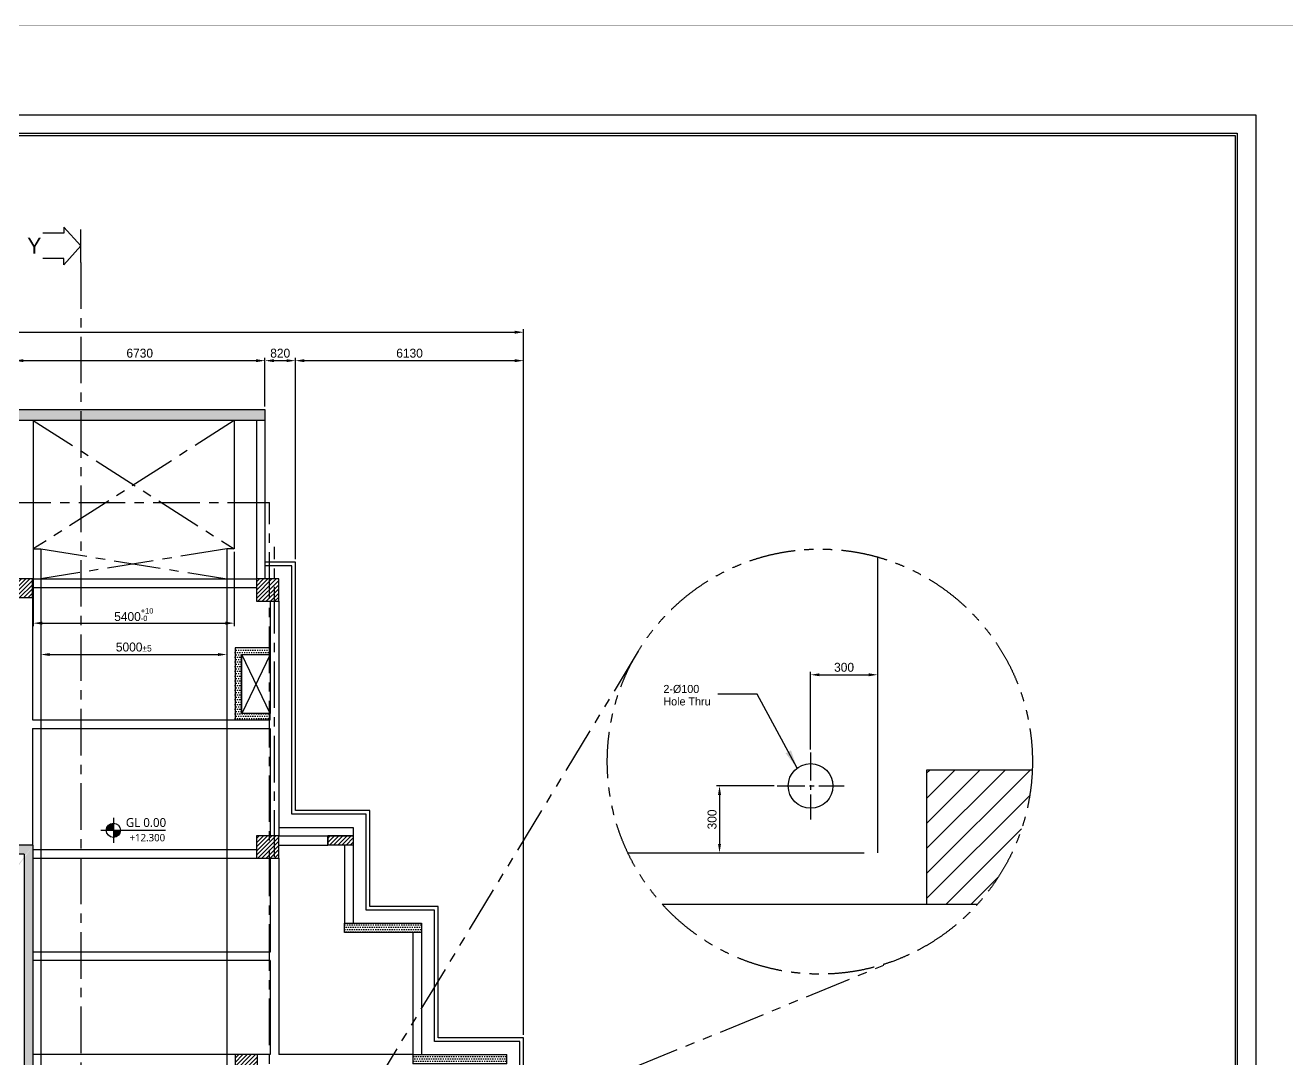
# Model space of a CAD drawing. Header units: millimetres. Extents: x -5 to 1510635, y -6 to 71285.
# Drawn here: x 728895 to 762793, y 19750 to 47525 of the extents above; entities that cross this region are included whole.
import ezdxf
from ezdxf.enums import TextEntityAlignment as Align

# ---------------------------------------------------------------- set-up
doc = ezdxf.new("R2010")
doc.units = ezdxf.units.MM
doc.header["$LTSCALE"] = 1000
for name, pattern in [('CENTER', [2, 1.25, -0.25, 0.25, -0.25]), ('CENTER2', [1.125, 0.75, -0.125, 0.125, -0.125]), ('HIDDEN', [0.375, 0.25, -0.125]), ('PHANTOM2', [1.25, 0.625, -0.125, 0.125, -0.125, 0.125, -0.125]), ('S-BM-1ST$0$HIDDEN', [9.524999999999999, 6.35, -3.175]), ('S-BM-2ND$0$HIDDEN', [9.524999999999999, 6.35, -3.175])]:
    doc.linetypes.add(name, pattern=pattern)
for name, color, linetype in [('1', 1, 'CENTER'), ('2', 42, 'Continuous'), ('3', 3, 'Continuous'), ('A-SYM', 6, 'Continuous'), ('MP-1', 1, 'CENTER'), ('MP-2', 42, 'Continuous'), ('MP-4', 4, 'HIDDEN'), ('MP-7', 7, 'Continuous'), ('MP-8', 8, 'Continuous'), ('S-BM-1ST$0$S-BEAM', 21, 'Continuous'), ('S-BM-2ND$0$S-BEAM', 21, 'Continuous'), ('S-BM-2ND$0$S-BEAMS-1', 21, 'Continuous'), ('S-BM-2ND$0$S-HATCH-DROP', 11, 'Continuous'), ('S-COL 1ST$0$S-COL-1', 31, 'Continuous'), ('S-COL 1ST$0$S-COL-HATCH', 11, 'Continuous'), ('S-COL 2ND$0$GRD RC WALL', 31, 'Continuous'), ('S-COL 2ND$0$S-COL-1', 31, 'Continuous'), ('S-COL 2ND$0$S-COL-HATCH', 11, 'Continuous'), ('S-COL 2ND$0$S-RCWALL', 31, 'Continuous'), ('S-COL 2ND$0$S-RCWALL-HACH', 21, 'Continuous'), ('S-GRID', 11, 'CENTER')]:
    doc.layers.add(name, color=color, linetype=linetype)
doc.layers.add('S-HATCH', color=11, linetype='Continuous', lineweight=13)
doc.styles.add('GHD', font='OUTLINE', dxfattribs={"bigfont": 'GHD'})
doc.styles.add('ROMANS', font='ROMANS.shx')
doc.styles.add('맑은고딕', font='malgun.ttf', dxfattribs={"height": 800})
doc.dimstyles.new('MPS2', dxfattribs={"dimscale": 100, "dimtxt": 3, "dimasz": 3, "dimexe": 1, "dimexo": 1, "dimgap": 1, "dimtad": 1, "dimzin": 12, "dimdsep": 46, "dimtxsty": 'Standard', "dimcen": 1, "dimclrd": 1, "dimclre": 1, "dimclrt": 7, "dimazin": 2, "dimtfac": 1, "dimtmove": 0, "dimatfit": 3, "dimfxl": 1, "dimarcsym": 0})
pattern_1 = [(45, (0, 0), (-56.1266007566822, 56.12660075668221), [])]
pattern_2 = [(0, (0, 0), (31.75, 63.5), [0, -63.5])]

# ---------------------------------------------------------------- blocks, each defined once
blk = doc.blocks.new('S-COL 2ND')
at = {"layer": 'S-COL 2ND$0$S-COL-HATCH'}
h = blk.add_hatch(dxfattribs=at)
h.set_pattern_fill('ANSI31', color=256, scale=25)
h.set_pattern_definition([(45, (-1360.123907805886, 18780), (-56.1266007566822, 56.12660075668221), [])])
h.paths.add_polyline_path([(3998376.503392166, -137938.8001942993), (3999176.503392166, -137938.8001942993), (3999176.503392166, -137438.8001942993), (3998376.503392166, -137438.8001942993)])
h = blk.add_hatch(dxfattribs=at)
h.set_pattern_fill('ANSI31', color=256, scale=25)
h.set_pattern_definition([(45, (2845.000000012573, 18780), (-56.1266007566822, 56.12660075668221), [])])
h.paths.add_polyline_path([(4002581.627299984, -137938.8001942993), (4003381.627299984, -137938.8001942993), (4003381.627299984, -137438.8001942993), (4002581.627299984, -137438.8001942993)])
h = blk.add_hatch(dxfattribs=at)
h.set_pattern_fill('ANSI31', color=256, scale=25)
h.set_pattern_definition([(45, (7474.717989202589, 18780), (-56.1266007566822, 56.12660075668221), [])])
h.paths.add_polyline_path([(4007211.345289174, -137938.8001942993), (4008011.345289174, -137938.8001942993), (4008011.345289174, -137438.8001942993), (4007211.345289174, -137438.8001942993)])
h = blk.add_hatch(dxfattribs=at)
h.set_pattern_fill('ANSI31', color=256, scale=25)
h.set_pattern_definition([(45, (10979.71798920305, 18780), (-56.1266007566822, 56.12660075668221), [])])
h.paths.add_polyline_path([(4010916.345289174, -137938.8001942993), (4011716.345289174, -137938.8001942993), (4011716.345289174, -137438.8001942993), (4010916.345289174, -137438.8001942993)])
h = blk.add_hatch(dxfattribs=at)
h.set_pattern_fill('ANSI31', color=256, scale=25)
h.set_pattern_definition([(45, (14584.71798920259, 18780), (-56.1266007566822, 56.12660075668221), [])])
h.paths.add_polyline_path([(4014321.345289174, -137938.8001942993), (4015121.345289174, -137938.8001942993), (4015121.345289174, -137438.8001942993), (4014321.345289174, -137438.8001942993)])
h = blk.add_hatch(dxfattribs=at)
h.set_pattern_fill('ANSI31', color=256, scale=25)
h.set_pattern_definition([(45, (21199.71798920259, 18780), (-56.1266007566822, 56.12660075668221), [])])
h.paths.add_polyline_path([(4021136.345289174, -138038.8001942993), (4021736.345289174, -138038.8001942993), (4021736.345289174, -137438.8001942993), (4021136.345289174, -137438.8001942993)])
h = blk.add_hatch(dxfattribs=at)
h.set_pattern_fill('ANSI31', color=256, scale=25)
h.set_pattern_definition([(45, (-4.656612873077393e-10, 109.0542274876498), (-56.1266007566822, 56.12660075668221), [])])
h.paths.add_polyline_path([(3998376.503392178, -143413.8001942993), (3999251.8111841, -143413.8001942993), (3999251.8111841, -142963.8001942993), (3998376.503392178, -142963.8001942993)])
h = blk.add_hatch(dxfattribs=at)
h.set_pattern_fill('ANSI31', color=256, scale=25)
h.set_pattern_definition([(45, (3414.816115882248, 109.0542274845648), (-56.1266007566822, 56.12660075668221), [])])
h.paths.add_polyline_path([(4001451.627299983, -143413.8001943024), (4002666.627299983, -143413.8001943024), (4002666.627299983, -142963.8001942993), (4001451.627299983, -142963.8001942993)])
h = blk.add_hatch(dxfattribs=at)
h.set_pattern_fill('ANSI31', color=256, scale=25)
h.set_pattern_definition([(45, (14235, 11880), (-56.1266007566822, 56.12660075668221), [])])
h.paths.add_polyline_path([(4021136.345289174, -144938.8001942993), (4021736.345289174, -144938.8001942993), (4021736.345289174, -144338.8001942993), (4021136.345289174, -144338.8001942993)])
h = blk.add_hatch(dxfattribs=at)
h.set_pattern_fill('ANSI31', color=256, scale=25)
h.set_pattern_definition(pattern_1)
h.paths.add_polyline_path([(4023051.498947617, -144338.8001942986), (4023051.498947617, -144588.8001942993), (4023736.498947617, -144588.8001942993), (4023736.498947617, -144338.8001942986)])
h = blk.add_hatch(dxfattribs=at)
h.set_pattern_fill('ANSI31', color=256, scale=25)
h.set_pattern_definition([(45, (-994.8161158706062, 8565.320772514096), (-56.1266007566822, 56.12660075668221), [])])
h.paths.add_polyline_path([(3998941.811184101, -148253.4794217852), (3999541.811184101, -148253.4794217852), (3999541.811184101, -147653.4794217852), (3998941.811184101, -147653.4794217852)])
h = blk.add_hatch(dxfattribs=at)
h.set_pattern_fill('ANSI31', color=256, scale=25)
h.set_pattern_definition([(45, (-748.1239077928476, 6384.943820322398), (-56.1266007566822, 56.12660075668221), [])])
h.paths.add_polyline_path([(3999188.503392179, -150433.8563739769), (4000163.503392179, -150433.8563739769), (4000163.503392179, -149983.8563739769), (3999188.503392179, -149983.8563739769)])
h = blk.add_hatch(dxfattribs=at)
h.set_pattern_fill('ANSI31', color=256, scale=25)
h.set_pattern_definition([(45, (1755.000000011176, 6384.943820322398), (-56.1266007566822, 56.12660075668221), [])])
h.paths.add_polyline_path([(4001691.627299983, -150433.8563739769), (4002666.627299983, -150433.8563739769), (4002666.627299983, -149983.8563739769), (4001691.627299983, -149983.8563739769)])
h = blk.add_hatch(dxfattribs=at)
h.set_pattern_fill('ANSI31', color=256, scale=25)
h.set_pattern_definition([(45, (13659.99999999907, 5415.353347488708), (-56.1266007566822, 56.12660075668221), [])])
h.paths.add_polyline_path([(4020561.345289173, -151488.8001942993), (4021161.345289173, -151488.8001942993), (4021161.345289173, -150218.4468471016), (4020561.345289173, -150218.4468471016)])
h = blk.add_hatch(dxfattribs=at)
h.set_pattern_fill('ANSI31', color=256, scale=25)
h.set_pattern_definition([(45, (20364.90680227848, 4960), (-56.1266007566822, 56.12660075668221), [])])
h.paths.add_polyline_path([(4027266.252091452, -151858.8001942993), (4027866.252091452, -151858.8001942993), (4027866.252091452, -151258.8001942993), (4027266.252091452, -151258.8001942993)])
h = blk.add_hatch(dxfattribs=at)
h.set_pattern_fill('ANSI31', color=256, scale=25)
h.set_pattern_definition(pattern_1)
h.paths.add_polyline_path([(3999936.627299971, -156818.8001942993), (4000536.627299971, -156818.8001942993), (4000536.627299971, -156218.8001942993), (3999936.627299971, -156218.8001942993)])
h = blk.add_hatch(dxfattribs=at)
h.set_pattern_fill('ANSI31', color=256, scale=25)
h.set_pattern_definition([(45, (-2669.717989190016, 0), (-56.1266007566822, 56.12660075668221), [])])
h.paths.add_polyline_path([(4004231.627299984, -156818.8001942993), (4004831.627299984, -156818.8001942993), (4004831.627299984, -156218.8001942993), (4004231.627299984, -156218.8001942993)])
h = blk.add_hatch(dxfattribs=at)
h.set_pattern_fill('ANSI31', color=256, scale=25)
h.set_pattern_definition([(45, (4910, 0), (-56.1266007566822, 56.12660075668221), [])])
h.paths.add_polyline_path([(4011811.345289174, -156818.8001942993), (4012661.345289174, -156818.8001942993), (4012661.345289174, -156218.8001942993), (4011811.345289174, -156218.8001942993)])
h = blk.add_hatch(dxfattribs=at)
h.set_pattern_fill('ANSI31', color=256, scale=25)
h.set_pattern_definition([(45, (13659.99999999953, 0), (-56.1266007566822, 56.12660075668221), [])])
h.paths.add_polyline_path([(4020561.345289174, -156818.8001942993), (4021161.345289174, -156818.8001942993), (4021161.345289174, -156218.8001942993), (4020561.345289174, -156218.8001942993)])
h = blk.add_hatch(dxfattribs=at)
h.set_pattern_fill('ANSI31', color=256, scale=25)
h.set_pattern_definition([(45, (20364.90680227848, 0), (-56.1266007566822, 56.12660075668221), [])])
h.paths.add_polyline_path([(4027266.252091452, -156818.8001942993), (4027866.252091452, -156818.8001942993), (4027866.252091452, -156218.8001942993), (4027266.252091452, -156218.8001942993)])
at = {"layer": 'S-COL 2ND$0$S-RCWALL-HACH'}
h = blk.add_hatch(dxfattribs=at)
h.set_pattern_fill('DOTS', color=256, scale=40)
h.set_pattern_definition([(0, (0, -2), (31.75, 63.5), [0, -63.5])])
h.paths.add_polyline_path([(4014636.328522374, -132883.4990666909), (4021366.345289174, -132883.4990666909), (4021366.345289174, -133183.4990666909), (4014636.328522374, -133183.4990666909)])
h = blk.add_hatch(dxfattribs=at)
h.set_pattern_fill('DOTS', color=256, scale=40)
h.set_pattern_definition(pattern_2)
h.paths.add_polyline_path([(4020736.345289174, -139468.8001943004), (4021506.345289174, -139468.8001942993), (4021506.345289174, -139293.8001942993), (4020561.345289174, -139293.8001942993), (4020561.345289174, -141228.8001942993), (4021506.345289174, -141228.8001942993), (4021506.345289174, -141053.8001942993), (4020736.345289174, -141053.8001942993)])
h = blk.add_hatch(dxfattribs=at)
h.set_pattern_fill('DOTS', color=256, scale=40)
h.set_pattern_definition(pattern_2)
h.paths.add_polyline_path([(4009961.720289057, -145611.3001942993), (4010161.720289057, -145611.3001942993), (4010161.720289057, -144588.8001942993), (4006771.720289052, -144588.8001942993), (4006771.720289052, -150468.8001942994), (4010161.591443183, -150469.2091906754), (4010161.720289058, -149401.3001942993), (4009961.720289056, -149401.3001942993), (4009961.720289056, -150218.8001942993), (4007021.720289056, -150218.8001942994), (4007021.720289057, -147633.8001942993), (4009961.720289057, -147633.8001942993), (4009961.720289056, -148401.3001942992), (4010161.720289057, -148401.3001942993), (4010161.720289057, -146611.3001942993), (4009961.720289056, -146611.3001942993), (4009961.720289057, -147383.8001942993), (4007021.720289056, -147383.8001942993), (4007021.720289057, -144838.8001942993), (4009961.720289057, -144838.8001942993)])
edge = h.paths.add_edge_path()
edge.add_line((4009961.720289056, -150468.8001942993), (4009961.720289056, -151643.8001942994))
edge.add_line((4010161.449725861, -151643.8001942994), (4009961.720289056, -151643.8001942994))
h = blk.add_hatch(dxfattribs=at)
h.set_pattern_fill('DOTS', color=256, scale=40)
h.set_pattern_definition(pattern_2)
edge = h.paths.add_edge_path()
edge.add_line((4011661.77428559, -144588.8001474747), (4011661.77428559, -144838.8023326244))
edge.add_line((4015141.77428559, -144588.7980091494), (4011661.77428559, -144588.8001474747))
edge.add_line((4014891.774285589, -144838.8001942992), (4011891.774285589, -144838.802379449))
edge.add_line((4014891.774285589, -144838.8001942992), (4014891.814697843, -151393.7980091496))
edge.add_line((4015141.755883216, -151643.8633635959), (4015141.77428559, -144588.8001942992))
edge.add_line((4011891.774285589, -149153.8002411238), (4011891.774285589, -144838.802379449))
edge.add_line((4011661.77428559, -149153.8001942992), (4011661.774285589, -144588.8001474747))
edge.add_line((4011891.77428559, -149153.8002411239), (4011661.774285591, -149153.8001942992))
edge.add_line((4009961.720289057, -151393.8001942994), (4014891.814697843, -151393.7980091496))
edge.add_line((4015141.543804433, -151643.8633597682), (4009961.720289057, -151643.8001942994))
edge.add_line((4009961.720289057, -151643.8001942994), (4009961.720289057, -151393.8001942994))
h = blk.add_hatch(dxfattribs=at)
h.set_pattern_fill('DOTS', color=256, scale=40)
h.set_pattern_definition([(0, (-1.507623314857483, -2305.376226098568), (31.75, 63.5), [0, -63.5])])
h.paths.add_polyline_path([(4023509.96978393, -146690.1518727595), (4025567.903293556, -146690.1518727654), (4025567.903293557, -146940.1518727597), (4023509.96978393, -146940.1518727595)])
h = blk.add_hatch(dxfattribs=at)
h.set_pattern_fill('DOTS', color=256, scale=40)
h.set_pattern_definition([(0, (4.999999942258, 0.3533471929840744), (31.75, 63.5), [0, -63.5])])
h.paths.add_polyline_path([(4027866.252091394, -150218.4468471063), (4025337.903293499, -150218.446847111), (4025337.9032935, -150468.4468471063), (4027866.252091395, -150478.4468471052)])
at = {"layer": 'S-COL 2ND$0$GRD RC WALL', "elevation": -3.577563258482517e-09}
blk.add_lwpolyline([(4014636.328522374, -132883.4990666909), (4021366.345289174, -132883.4990666909), (4021366.345289174, -133183.4990666909), (4014636.328522374, -133183.4990666909)], close=True, dxfattribs=at)
at = {"layer": 'S-COL 2ND$0$S-COL-1'}
for p, q in [((3999176.503392165, -137688.8001942993, 9.009900183442515e-09), (3999176.503392166, -137438.8153288094, 1.169739984468838e-08)), ((4003381.627299984, -137688.8001942993, 9.009900182666421e-09), (4003381.627299984, -137438.8153288094, 1.169739984391229e-08)), ((4008011.345289174, -137688.8001942993, -2.687499661245865e-09), (4008011.345289174, -137438.8153288094)), ((4015121.345289174, -137688.8001942993, -1.160317501004751e-08), (4015121.345289174, -137438.8153288094, -8.91567534880164e-09)), ((4023736.83817113, -144338.8001942993, 1.172055537962191e-08), (4023051.498947617, -144338.8001942993, 1.172055537962191e-08)), ((4023051.498947617, -144588.8001942993, 9.589615225965469e-09), (4023051.498947617, -144338.8001942993, 9.589615225965469e-09)), ((4023051.498947617, -144338.8001942968, 5.146230499670214e-09), (4023051.498947617, -144588.8001942993, 1.172435958103081e-08)), ((4015141.77428559, -144588.7980091494, 1.244480731055391e-08), (4011661.77428559, -144588.8001474747, 5.577955311440209e-08)), ((4011661.77428559, -144588.8001474747, 5.577955311440209e-08), (4011661.77428559, -144838.8023326244, 9.713417412034882e-08)), ((4011661.77428559, -149153.8001942992, 5.577955311428009e-08), (4011661.774285589, -144588.8001474747, 5.577955311441564e-08)), ((4015141.755883216, -151643.8633635959, -1.979854190820201e-07), (4015141.77428559, -144588.8001942992, 5.883627377251154e-08)), ((4014891.774285589, -144838.8001942992, 5.672848915374908e-08), (4011891.774285589, -144838.802379449, 5.672848915379989e-08)), ((4011891.774285589, -149153.8002411238, 5.672848915378631e-08), (4011891.774285589, -144838.802379449, 5.672848915380618e-08)), ((4014891.774285589, -144838.8001942992, 5.672848915378884e-08), (4014891.814697843, -151393.7980091496, -1.511965894915522e-07)), ((4011891.77428559, -149153.8002411239, 5.682730685099589e-09), (4011661.774285591, -149153.8001942992, 4.733794645593373e-09)), ((4000133.627299971, -150433.8563739769, 1.169739984388518e-08), (3999933.627299971, -150433.8563739769, 1.302634612791403e-08)), ((4002636.751207775, -150433.8563739769, 1.169739985510667e-08), (4002436.751207775, -150433.8563739769, 1.302634613913552e-08)), ((4025341.345289173, -150218.4468471063, 9.589615228500692e-09), (4027866.252091395, -150218.4468471063, -3.44353901019177e-08)), ((4025341.345289173, -150218.4468471016, 9.589615228461728e-09), (4025341.345289174, -150468.4468471016, 1.169739984711576e-08)), ((4027866.252091395, -150468.4468471063, -3.443539010191867e-08), (4025341.345289174, -150468.4468471012, 1.169739984711238e-08)), ((4027866.252091395, -150468.4468471063, -3.443539010191867e-08), (4027866.252091394, -150218.4468471063, -3.44353901019177e-08)), ((4009961.720289057, -151393.8001942994, 1.881628894015441e-08), (4014891.814697843, -151393.7980091496, -1.511965894915522e-07)), ((4009961.720289057, -151643.8001942994, 1.881628894009343e-08), (4009961.720289057, -151393.8001942994, 1.881628894017305e-08)), ((4015141.543804433, -151643.8633597682, -1.979826902597803e-07), (4009961.720289057, -151643.8001942994, 1.881628894009343e-08))]:
    blk.add_line(p, q, dxfattribs=at)
for points, elevation in [([(3998376.503392166, -137938.8001942993), (3999176.503392166, -137938.8001942993), (3999176.503392166, -137438.8001942993), (3998376.503392166, -137438.8001942993)], 1.169739984468838e-08), ([(4002581.627299984, -137938.8001942993), (4003381.627299984, -137938.8001942993), (4003381.627299984, -137438.8001942993), (4002581.627299984, -137438.8001942993)], 1.169739984391229e-08), ([(4014321.345289174, -137938.8001942993), (4015121.345289174, -137938.8001942993), (4015121.345289174, -137438.8001942993), (4014321.345289174, -137438.8001942993)], -8.91567534880164e-09), ([(4021136.345289174, -138038.8001942993), (4021736.345289174, -138038.8001942993), (4021736.345289174, -137438.8001942993), (4021136.345289174, -137438.8001942993)], 1.39519955775181e-08), ([(3998376.503392178, -143413.8001942993), (3999251.8111841, -143413.8001942993), (3999251.8111841, -142963.8001942993), (3998376.503392178, -142963.8001942993)], 1.169739984468817e-08), ([(4001451.627299983, -143413.8001943024), (4002666.627299983, -143413.8001943024), (4002666.627299983, -142963.8001942993), (4001451.627299983, -142963.8001942993)], 1.169739984469833e-08), ([(4021136.345289174, -144938.8001942993), (4021736.345289174, -144938.8001942993), (4021736.345289174, -144338.8001942993), (4021136.345289174, -144338.8001942993)], 1.395199557751789e-08), ([(4023051.498947617, -144338.8001942986), (4023736.498947617, -144338.8001942986), (4023736.498947617, -144588.8001942993), (4023051.498947617, -144588.8001942993)], 9.589615225965469e-09), ([(4023506.345289173, -146690.1518727595), (4025571.098752988, -146690.1518727595), (4025571.098752988, -146940.1518727595), (4023506.345289173, -146940.1518727595)], 5.567336442406677e-08), ([(3998941.811184101, -148253.4794217852), (3999541.811184101, -148253.4794217852), (3999541.811184101, -147653.4794217852), (3998941.811184101, -147653.4794217852)], 1.169739983347684e-08), ([(3999188.503392179, -150433.8563739769), (4000163.503392179, -150433.8563739769), (4000163.503392179, -149983.8563739769), (3999188.503392179, -149983.8563739769)], 1.169739983347684e-08), ([(4001691.627299983, -150433.8563739769), (4002666.627299983, -150433.8563739769), (4002666.627299983, -149983.8563739769), (4001691.627299983, -149983.8563739769)], 1.169739984469833e-08), ([(4020561.345289173, -151488.8001942993), (4021161.345289173, -151488.8001942993), (4021161.345289173, -150218.4468471016), (4020561.345289173, -150218.4468471016)], 1.169739984468827e-08), ([(4027266.252091452, -151858.8001942993), (4027866.252091452, -151858.8001942993), (4027866.252091452, -151258.8001942993), (4027266.252091452, -151258.8001942993)], 1.169739984469839e-08), ([(3999936.627299971, -156818.8001942993), (4000536.627299971, -156818.8001942993), (4000536.627299971, -156218.8001942993), (3999936.627299971, -156218.8001942993)], 1.169739984388518e-08), ([(4004231.627299984, -156818.8001942993), (4004831.627299984, -156818.8001942993), (4004831.627299984, -156218.8001942993), (4004231.627299984, -156218.8001942993)], 1.169739984389593e-08), ([(4011811.345289174, -156818.8001942993), (4012661.345289174, -156818.8001942993), (4012661.345289174, -156218.8001942993), (4011811.345289174, -156218.8001942993)], 9.589615225965462e-09), ([(4020561.345289174, -156818.8001942993), (4021161.345289174, -156818.8001942993), (4021161.345289174, -156218.8001942993), (4020561.345289174, -156218.8001942993)], 9.589615225965462e-09), ([(4027266.252091452, -156818.8001942993), (4027866.252091452, -156818.8001942993), (4027866.252091452, -156218.8001942993), (4027266.252091452, -156218.8001942993)], 1.169739984469839e-08)]:
    blk.add_lwpolyline(points, close=True, dxfattribs=dict(at, elevation=elevation))
for points in [[(4007211.345289174, -137938.8001942993), (4008011.345289174, -137938.8001942993), (4008011.345289174, -137438.8001942993), (4007211.345289174, -137438.8001942993)], [(4010916.345289174, -137938.8001942993), (4011716.345289174, -137938.8001942993), (4011716.345289174, -137438.8001942993), (4010916.345289174, -137438.8001942993)]]:
    blk.add_lwpolyline(points, close=True, dxfattribs=at)
at = {"layer": 'S-COL 2ND$0$S-COL-1', "elevation": 1.39519955775181e-08}
blk.add_lwpolyline([(4021506.345289174, -139293.8001942993), (4020561.345289174, -139293.8001942993), (4020561.345289174, -141228.8001942993), (4021506.345289174, -141228.8001942993), (4021506.345289174, -141053.8001942993), (4020736.345289174, -141053.8001942993), (4020736.345289174, -139468.8001943004), (4021506.345289174, -139468.8001942993), (4021506.345289174, -139293.8001942993)], dxfattribs=at)
at = {"layer": 'S-COL 2ND$0$S-RCWALL'}
for p, q in [((4006771.720289052, -144588.8001942993, 2.528651796695846e-08), (4010161.720289057, -144588.8001942993, 9.048614370923496e-09)), ((4006771.720289052, -144588.8001942993, -1.327836072010957e-08), (4006771.720289053, -150468.8001942994, -1.327836072010957e-08)), ((4010161.720289057, -145611.3001942993), (4010161.720289057, -144588.8001942993, 2.307891094867074e-08)), ((4007021.720289056, -147383.8001942993, -2.251210721471711e-08), (4007021.720289056, -144838.8001942993, 2.277218896879428e-08)), ((4007021.720289057, -144838.8001942993, -1.581623502414743e-09), (4009961.720289057, -144838.8001942993, -1.581623502414743e-09)), ((4009961.720289057, -145611.3001942993), (4009961.720289057, -144838.8001942993, 2.277218896879408e-08)), ((4009961.720289057, -145611.3001942993), (4010161.720289057, -145611.3001942993)), ((4009961.720289057, -147383.8001942993), (4009961.720289056, -146611.3001942993, 1.317501760894576e-08)), ((4009961.720289057, -146611.3001942993), (4010161.720289057, -146611.3001942993)), ((4010161.720289057, -148401.3001942993), (4010161.720289057, -146611.3001942993, 1.317501760894574e-08)), ((4007021.720289056, -147383.8001942993, -2.286797594700846e-08), (4009961.720289057, -147383.8001942993, -2.286797594700846e-08)), ((4007021.720289056, -150218.8001942994, 1.881628894017432e-08), (4007021.720289057, -147633.8001942993, -2.319946115485848e-08)), ((4007021.720289057, -147633.8001942993, -2.286797594700846e-08), (4009961.720289057, -147633.8001942993, -2.286797594700846e-08)), ((4009961.720289056, -148401.3001942993), (4009961.720289057, -147633.8001942993, -1.172420634730969e-09)), ((4009961.720289056, -148401.3001942992), (4010161.720289057, -148401.3001942992)), ((4009961.720289057, -150218.8001942993, 1.881628894017423e-08), (4009961.720289056, -149401.3001942993, -3.169458462619869e-09)), ((4009961.720289057, -149401.3001942993), (4010161.720289058, -149401.3001942993)), ((4010161.591443183, -150469.2091906754, -7.983455186807421e-09), (4010161.720289057, -149401.3001942993, -3.169458462619902e-09)), ((4006771.720289052, -150468.8001942994, -1.327836071049405e-08), (4010161.591443183, -150469.2091906754, -7.983455186804205e-09)), ((4007021.720289056, -150218.8001942987, -1.101807628740856e-08), (4009961.720289056, -150218.8001942993)), ((4010111.449725861, -151643.8001942994, -1.327836071049357e-08), (4009961.720289057, -151643.8001942994, 2.567910019063791e-08))]:
    blk.add_line(p, q, dxfattribs=at)
blk = doc.blocks.new('*D344')
at = {"layer": 'DEFPOINTS', "color": 0, "linetype": 'ByBlock', "transparency": 16777216}
for p in [(751797.2795005244, 30068.94926526851), (751797.2795005244, 30068.94926526851), (749997.2795005249, 27981.10133707547)]:
    blk.add_point(p, dxfattribs=at)
at = {"layer": 'MP-7', "color": 1, "linetype": 'ByBlock', "lineweight": -2, "transparency": 16777216}
for p, q in [((749997.2795005249, 28061.10133707547), (749997.2795005249, 30148.94926526851)), ((750237.2795005249, 30068.94926526851), (751557.2795005244, 30068.94926526851))]:
    blk.add_line(p, q, dxfattribs=at)
at = {"layer": 'MP-7', "color": 1, "linetype": 'ByBlock', "transparency": 16777216}
for points in [[(750237.2795005249, 30108.94926526851), (750237.2795005249, 30028.94926526851), (749997.2795005249, 30068.94926526851)], [(751557.2795005244, 30108.94926526851), (751557.2795005244, 30028.94926526851), (751797.2795005244, 30068.94926526851)]]:
    blk.add_solid(points, dxfattribs=at)
at = {"layer": 'MP-7', "color": 7, "linetype": 'ByBlock', "transparency": 16777216, "insert": (750897.2795005246, 30268.94926526851), "char_height": 240, "attachment_point": 5}
blk.add_mtext('300', dxfattribs=at)
blk = doc.blocks.new('*D345')
at = {"layer": 'DEFPOINTS', "color": 0, "linetype": 'ByBlock', "transparency": 16777216}
for p in [(749097.2795005249, 27081.10133707547), (747551.0763550772, 25281.10133707547), (747551.0763550772, 25281.10133707547)]:
    blk.add_point(p, dxfattribs=at)
at = {"layer": 'MP-7', "color": 1, "linetype": 'ByBlock', "lineweight": -2, "transparency": 16777216}
for p, q in [((749017.2795005249, 27081.10133707547), (747471.0763550772, 27081.10133707547)), ((747551.0763550772, 26841.10133707547), (747551.0763550772, 25521.10133707547))]:
    blk.add_line(p, q, dxfattribs=at)
at = {"layer": 'MP-7', "color": 1, "linetype": 'ByBlock', "transparency": 16777216}
for points in [[(747511.0763550772, 26841.10133707547), (747591.0763550772, 26841.10133707547), (747551.0763550772, 27081.10133707547)], [(747511.0763550772, 25521.10133707547), (747591.0763550772, 25521.10133707547), (747551.0763550772, 25281.10133707547)]]:
    blk.add_solid(points, dxfattribs=at)
at = {"layer": 'MP-7', "color": 7, "linetype": 'ByBlock', "transparency": 16777216, "insert": (747351.0763550772, 26181.10133707559), "char_height": 240, "attachment_point": 5, "rotation": 90}
blk.add_mtext('300', dxfattribs=at)
blk = doc.blocks.new('1223333333')
at = {"layer": 'A-SYM'}
h = blk.add_hatch(color=256, dxfattribs=at)
h.paths.add_polyline_path([(-984, 3.7252903e-09), (-984, 96, 0.4142135623731004), (-1080, 0)])
h.paths.add_polyline_path([(-888, 3.7252903e-09), (-984, 3.7252903e-09), (-984, -95.9999999962747, 0.4142135623730898)])
blk.add_line((-984, 168), (-984, -168), dxfattribs=at)
blk.add_lwpolyline([(-1152, 0), (-297.6054488271475, 0), (-276.9027150697074, 0)], dxfattribs=at)
blk.add_circle((-984, 0), 96, dxfattribs=at)
blk = doc.blocks.new('*D340')
at = {"layer": 'DEFPOINTS', "color": 0, "linetype": 'ByBlock', "transparency": 16777216}
for p in [(735336.9597115107, 38510.49782430578), (728606.9429447101, 37199.6542346559), (735336.9597115107, 37199.6542346559, -5.609695977175281e-08)]:
    blk.add_point(p, dxfattribs=at)
at = {"layer": 'MP-8', "color": 1, "linetype": 'ByBlock', "lineweight": -2, "transparency": 16777216}
for p, q in [((728606.9429447101, 37279.6542346559), (728606.9429447101, 38590.49782430578)), ((728846.9429447101, 38510.49782430578), (735096.9597115107, 38510.49782430578)), ((735336.9597115107, 37279.6542346559), (735336.9597115107, 38590.49782430578))]:
    blk.add_line(p, q, dxfattribs=at)
at = {"layer": 'MP-8', "color": 1, "linetype": 'ByBlock', "transparency": 16777216}
for points in [[(728846.9429447101, 38550.49782430578), (728846.9429447101, 38470.49782430578), (728606.9429447101, 38510.49782430578)], [(735096.9597115107, 38550.49782430578), (735096.9597115107, 38470.49782430578), (735336.9597115107, 38510.49782430578)]]:
    blk.add_solid(points, dxfattribs=at)
at = {"layer": 'MP-8', "color": 7, "linetype": 'ByBlock', "transparency": 16777216, "insert": (731971.9513281104, 38710.49782430578), "char_height": 240, "attachment_point": 5}
blk.add_mtext('6730', dxfattribs=at)
blk = doc.blocks.new('*D341')
at = {"layer": 'DEFPOINTS', "color": 0, "linetype": 'ByBlock', "transparency": 16777216}
for p in [(736156.9597129882, 38510.49782430578), (735336.9597115107, 37199.6542346559, -5.609695977175281e-08), (736156.9597129882, 33094.3531070475, -4.082199666857196e-08)]:
    blk.add_point(p, dxfattribs=at)
at = {"layer": 'MP-8', "color": 1, "linetype": 'ByBlock', "lineweight": -2, "transparency": 16777216}
for p, q in [((735336.9597115107, 37279.6542346559), (735336.9597115107, 38590.49782430578)), ((735576.9597115107, 38510.49782430578), (735916.9597129882, 38510.49782430578)), ((736156.9597129882, 33174.3531070475), (736156.9597129882, 38590.49782430578))]:
    blk.add_line(p, q, dxfattribs=at)
at = {"layer": 'MP-8', "color": 1, "linetype": 'ByBlock', "transparency": 16777216}
for points in [[(735576.9597115107, 38550.49782430578), (735576.9597115107, 38470.49782430578), (735336.9597115107, 38510.49782430578)], [(735916.9597129882, 38550.49782430578), (735916.9597129882, 38470.49782430578), (736156.9597129882, 38510.49782430578)]]:
    blk.add_solid(points, dxfattribs=at)
at = {"layer": 'MP-8', "color": 7, "linetype": 'ByBlock', "transparency": 16777216, "insert": (735746.9597122495, 38710.49782430578), "char_height": 240, "attachment_point": 5}
blk.add_mtext('820', dxfattribs=at)
blk = doc.blocks.new('*D342')
at = {"layer": 'DEFPOINTS', "color": 0, "linetype": 'ByBlock', "transparency": 16777216}
for p in [(742286.8665123605, 38510.49782430578), (736156.9597129882, 33094.3531070475, -4.082199666857196e-08), (742286.8665123605, 20314.70645424048)]:
    blk.add_point(p, dxfattribs=at)
at = {"layer": 'MP-8', "color": 1, "linetype": 'ByBlock', "lineweight": -2, "transparency": 16777216}
for p, q in [((736156.9597129882, 33174.3531070475), (736156.9597129882, 38590.49782430578)), ((736396.9597129882, 38510.49782430578), (742046.8665123605, 38510.49782430578)), ((742286.8665123605, 20394.70645424048), (742286.8665123605, 38590.49782430578))]:
    blk.add_line(p, q, dxfattribs=at)
at = {"layer": 'MP-8', "color": 1, "linetype": 'ByBlock', "transparency": 16777216}
for points in [[(736396.9597129882, 38550.49782430578), (736396.9597129882, 38470.49782430578), (736156.9597129882, 38510.49782430578)], [(742046.8665123605, 38550.49782430578), (742046.8665123605, 38470.49782430578), (742286.8665123605, 38510.49782430578)]]:
    blk.add_solid(points, dxfattribs=at)
at = {"layer": 'MP-8', "color": 7, "linetype": 'ByBlock', "transparency": 16777216, "insert": (739221.9131126744, 38710.49782430578), "char_height": 240, "attachment_point": 5}
blk.add_mtext('6130', dxfattribs=at)
blk = doc.blocks.new('*D343')
at = {"layer": 'DEFPOINTS', "color": 0, "linetype": 'ByBlock', "transparency": 16777216}
for p in [(742286.8665123605, 39274.60185658524), (711897.1178145017, 32644.3531070475, -4.082199666857196e-08), (742286.8665123605, 20314.70645424048, -4.082199666857196e-08)]:
    blk.add_point(p, dxfattribs=at)
at = {"layer": 'MP-8', "color": 1, "linetype": 'ByBlock', "lineweight": -2, "transparency": 16777216}
for p, q in [((711897.1178145017, 32724.3531070475), (711897.1178145017, 39354.60185658524)), ((742286.8665123605, 20394.70645424048), (742286.8665123605, 39354.60185658524)), ((712137.1178145017, 39274.60185658524), (742046.8665123605, 39274.60185658524))]:
    blk.add_line(p, q, dxfattribs=at)
at = {"layer": 'MP-8', "color": 1, "linetype": 'ByBlock', "transparency": 16777216}
for points in [[(712137.1178145017, 39314.60185658524), (712137.1178145017, 39234.60185658524), (711897.1178145017, 39274.60185658524)], [(742046.8665123605, 39314.60185658524), (742046.8665123605, 39234.60185658524), (742286.8665123605, 39274.60185658524)]]:
    blk.add_solid(points, dxfattribs=at)
at = {"layer": 'MP-8', "color": 7, "linetype": 'ByBlock', "transparency": 16777216, "insert": (727091.9921634311, 39474.60185658524), "char_height": 240, "attachment_point": 5}
blk.add_mtext('30390', dxfattribs=at)
blk = doc.blocks.new('*D301')
at = {"layer": 'DEFPOINTS', "color": 0, "linetype": 'ByBlock', "transparency": 16777216}
for p in [(729111.9597115107, 33449.65423465593, -7.335936848233858e-08), (734511.9597115112, 33449.65423465589, -7.754331672971428e-08), (734511.9597115112, 31456.25194959146)]:
    blk.add_point(p, dxfattribs=at)
at = {"layer": 'MP-8', "color": 1, "linetype": 'ByBlock', "lineweight": -2, "transparency": 16777216}
for p, q in [((729111.9597115107, 33369.65423465593), (729111.9597115107, 31376.25194959146)), ((734511.9597115112, 33369.65423465589), (734511.9597115112, 31376.25194959146)), ((729351.9597115107, 31456.25194959146), (734271.9597115112, 31456.25194959146))]:
    blk.add_line(p, q, dxfattribs=at)
at = {"layer": 'MP-8', "color": 1, "linetype": 'ByBlock', "transparency": 16777216}
for points in [[(729351.9597115107, 31496.25194959146), (729351.9597115107, 31416.25194959146), (729111.9597115107, 31456.25194959146)], [(734271.9597115112, 31496.25194959146), (734271.9597115112, 31416.25194959146), (734511.9597115112, 31456.25194959146)]]:
    blk.add_solid(points, dxfattribs=at)
at = {"layer": 'MP-8', "color": 7, "linetype": 'ByBlock', "transparency": 16777216, "insert": (731811.9597115109, 31685.05194959146), "char_height": 240, "attachment_point": 5}
blk.add_mtext('5400{\\H144.000000;\\S+10^ -0;}', dxfattribs=at)
blk = doc.blocks.new('*D302')
at = {"layer": 'DEFPOINTS', "color": 0, "linetype": 'ByBlock', "transparency": 16777216}
for p in [(729311.9597115107, 30613.39711590055, -7.754331672974139e-08), (734311.9597115112, 30613.39711590055, -7.754331672974139e-08), (734311.9597115112, 30613.39711590055)]:
    blk.add_point(p, dxfattribs=at)
at = {"layer": 'MP-8', "color": 1, "linetype": 'ByBlock', "lineweight": -2, "transparency": 16777216}
blk.add_line((729551.9597115107, 30613.39711590055), (734071.9597115112, 30613.39711590055), dxfattribs=at)
at = {"layer": 'MP-8', "color": 1, "linetype": 'ByBlock', "transparency": 16777216}
for points in [[(729551.9597115107, 30653.39711590055), (729551.9597115107, 30573.39711590055), (729311.9597115107, 30613.39711590055)], [(734071.9597115112, 30653.39711590055), (734071.9597115112, 30573.39711590055), (734311.9597115112, 30613.39711590055)]]:
    blk.add_solid(points, dxfattribs=at)
at = {"layer": 'MP-8', "color": 7, "linetype": 'ByBlock', "transparency": 16777216, "insert": (731811.9597115109, 30813.39711590055), "char_height": 240, "attachment_point": 5}
blk.add_mtext('5000{\\H168.000000;±5}', dxfattribs=at)

msp = doc.modelspace()

# ---------------------------------------------------------------- hatches: boundary and pattern name
at = {"layer": 'S-COL 1ST$0$S-COL-HATCH'}
h = msp.add_hatch(dxfattribs=at)
h.set_pattern_fill('ANSI31', color=256, scale=150)
h.set_pattern_definition([(44.99999999999999, (-23288292.56027802, 964820.291637497), (-336.7596045400932, 336.7596045400933), [])])
h.paths.add_polyline_path([(753115.5114570226, 23907.49047170125), (754486.1227027704, 23907.49047170125, 0.1754066875791326), (755954.2670528892, 27507.49047170125), (753115.5114570227, 27507.49047170125)])

# ---------------------------------------------------------------- linework, layer by layer
at = {"layer": '1'}
for p, q in [((730391.9597170339, 41152.20397292502, -4.172356905677645e-08), (730391.9597170339, 10119.38319333462, -4.172356905677645e-08)), ((722334.0391553725, 34699.6542346559, -6.421029768498301e-08), (735458.7078378593, 34699.6542346559, -6.421029768498301e-08)), ((735458.7078378593, 16115.54511186841, -3.268050068864804e-08), (735458.7078378593, 34699.6542346559, -3.268050068864804e-08))]:
    msp.add_line(p, q, dxfattribs=at)
at = {"layer": '3'}
msp.add_line((730391.9597170339, 41152.20397292502, -4.172356905677645e-08), (730391.9597170339, 42035.2037594454, -4.172356905677645e-08), dxfattribs=at)
at = {"layer": 'MP-1'}
for p, q in [((734511.9597115112, 36899.6542346559, -7.754331672963041e-08), (729111.9597115107, 33449.65423465591, -7.335936848231148e-08)), ((729111.9597115107, 36899.6542346559, -5.258610638979086e-08), (734511.9597115112, 33449.65423465589, -7.754331672971428e-08)), ((729311.9597115107, 33449.65423465591, -7.754331672971428e-08), (734311.9597115112, 32649.65423465591, -7.754331672971428e-08)), ((734311.9597115112, 33449.65423465589, -7.754331672971428e-08), (729311.9597115107, 32649.65423465591, -7.754331672971428e-08))]:
    msp.add_line(p, q, dxfattribs=at)
at = {"layer": 'MP-1', "color": 6, "linetype": 'PHANTOM2', "ltscale": 2}
for p, q in [((745364.7294385008, 30699.65748380829, -7.754331672971416e-08), (734867.3341144796, 13408.36050424981, -7.286262871313822e-08)), ((733692.8023090676, 14783.29739892349, -7.286262871313822e-08), (752411.920270973, 22450.03611576627, -7.754331672971416e-08))]:
    msp.add_line(p, q, dxfattribs=at)
at = {"layer": 'MP-1', "linetype": 'CENTER2'}
for p, q in [((749997.2795005249, 27981.10133707547, -7.754331672971418e-08), (749997.2795005249, 26181.10133707547, -7.754331672971418e-08)), ((749097.2795005249, 27081.10133707547, -7.754331672971418e-08), (750897.2795005249, 27081.10133707547, -7.754331672971418e-08))]:
    msp.add_line(p, q, dxfattribs=at)
at = {"layer": 'MP-1', "color": 6, "linetype": 'PHANTOM2', "ltscale": 2}
msp.add_circle((750247.127678418, 27735.59616936173, -7.754331672971418e-08), 5711.696074630134, dxfattribs=at)
at = {"layer": 'MP-2'}
for p, q in [((730391.9522361015, 41593.70685856655, -4.172356905677645e-08), (729929.6433195542, 42102.11368628644, -4.172356905677645e-08)), ((729929.6433195542, 42102.11368628644, -4.172356905677645e-08), (729929.6433195542, 41933.9972515484, -4.172356905677645e-08)), ((729929.6433195542, 41933.9972515484, -4.172356905677645e-08), (729366.4843015955, 41933.9972515484, -4.172356905677645e-08)), ((730391.9522361015, 41593.70685856655, -4.172356905677645e-08), (729929.6433195542, 41085.30003084667, -4.172356905677645e-08)), ((729929.6433195542, 41253.41646558471, -4.172356905677645e-08), (729366.4843015955, 41253.41646558471, -4.172356905677645e-08)), ((729929.6433195542, 41085.30003084667, -4.172356905677645e-08), (729929.6433195542, 41253.41646558471, -4.172356905677645e-08))]:
    msp.add_line(p, q, dxfattribs=at)
at = {"layer": 'MP-2', "const_width": 10}
msp.add_lwpolyline([(764400.0000000251, 3.14321368932724e-08), (697200.0000000251, 3.14321368932724e-08), (697200.0000000251, 47520.00000003143), (764400.0000000251, 47520.00000003143)], close=True, dxfattribs=at)
at = {"layer": 'MP-7'}
for points in [[(699640.0000000215, 45120.00000002678), (761960.0000000237, 45120.00000003597), (761960.0000000268, 2400.000000035972), (699640.0000000283, 2400.000000026776)], [(761461.0909091189, 2898.909090940957), (700138.9090909339, 2898.909090931644), (700138.9090909272, 44621.09090912133), (761461.0909091114, 44621.09090912633)], [(700194.3434343621, 44565.65656568296), (761405.6565656811, 44565.65656569297), (761405.6565656855, 2954.34343437443), (700194.3434343695, 2954.343434364651)]]:
    msp.add_lwpolyline(points, close=True, dxfattribs=at)
at = {"layer": 'MP-8'}
for p, q in [((729111.9597115107, 36899.6542346559, -5.258610638979086e-08), (729111.9597115107, 33449.65423465591, -7.335936848231148e-08)), ((734511.9597115112, 36899.6542346559, -7.754331672963041e-08), (734511.9597115112, 33449.65423465587, -7.754331672968718e-08)), ((729111.9597115107, 33449.65423465591, -7.754331672971428e-08), (729311.9597115107, 33449.65423465593, -7.754331672971428e-08)), ((729311.9597115107, 33449.65423465591, -7.754331672971428e-08), (729311.9597115107, 13494.28825127656, -7.754331672971428e-08)), ((734311.9597115112, 33449.65423465589, -7.754331672971428e-08), (734311.9597115112, 13494.28825127657, -7.754331672971428e-08)), ((734511.9597115112, 33449.65423465587, -7.754331672968718e-08), (734311.9597115112, 33449.65423465587, -7.754331672971428e-08)), ((751797.2795005244, 33232.91382230533, -1.056274448291706e-07), (751797.2795005249, 25281.10133707547, -1.056274448291706e-07)), ((729311.9597115107, 32649.65423465591, -7.754331672971428e-08), (734311.9597115112, 32649.65423465591, -7.754331672971428e-08))]:
    msp.add_line(p, q, dxfattribs=at)
msp.add_circle((749997.2795005249, 27081.10133707547, -7.754331672971418e-08), 600, dxfattribs=at)
at = {"layer": 'S-BM-1ST$0$S-BEAM', "linetype": 'S-BM-1ST$0$HIDDEN'}
msp.add_line((745089.7129028522, 25281.10133707547, -7.754331672971428e-08), (753115.5114570217, 25281.10133707547, -7.754331672971428e-08), dxfattribs=at)
at = {"layer": 'S-BM-1ST$0$S-BEAM'}
msp.add_line((746008.1326540656, 23907.49047170125, -7.640061469155191e-08), (753115.5114570217, 23907.49047170125, -7.754331672971428e-08), dxfattribs=at)
at = {"layer": 'S-BM-2ND$0$S-BEAM', "linetype": 'S-BM-2ND$0$HIDDEN'}
for p, q in [((735106.9597115107, 36901.65423465587, -5.692537848502286e-08), (735106.9597115112, 32644.3531070475, -2.081206921593015e-08)), ((729111.9429447097, 33444.3531070475, -4.350654512147228e-08), (729111.9429447097, 32644.3531070475, -6.143507186207194e-08)), ((729111.9429447097, 32644.3531070475, -6.135893795933817e-08), (735106.9597115102, 32644.3531070475, -3.856740093575241e-08)), ((729091.9597115102, 32414.3531070475, -6.143507186207194e-08), (735106.9597115102, 32414.3531070475, -3.85674009357522e-08)), ((729091.9597115102, 32144.3531070475, -6.143507186207194e-08), (729091.9515366443, 28854.35311470597, -3.846685001149812e-08)), ((735476.9597115102, 32044.3531074698, -3.856740093575198e-08), (735476.9597072662, 29029.35310704747, -5.251939651179646e-08)), ((729091.9515366443, 28854.35311470597, -3.667704263103659e-08), (734531.9597115107, 28854.3531070475, -3.85674009357522e-08)), ((729091.9597445102, 28629.35311470932, -4.659775442419148e-08), (729091.9597739438, 25494.3534036036, -3.336447264399021e-08)), ((729091.9597445102, 28629.35311470932, -3.353563050017185e-08), (735476.9597067041, 28629.35310561999, -5.40164610412245e-08)), ((735476.9597067493, 28629.35310561999, -5.401646104137019e-08), (735476.9597026422, 25744.3531074698, -4.292978128729885e-08)), ((735706.959694393, 25744.3531070475, -3.698869060289514e-08), (737022.113361395, 25744.35310519626, -4.737316601360008e-08)), ((735706.959703275, 25494.35310519376, 3.582618758991084e-08), (737022.113361395, 25494.35310519376, -4.292978128730483e-08)), ((737476.9597115093, 25494.3531070475, -4.292978128730483e-08), (737476.9597115093, 23393.0014285873, 3.153967910796472e-09)), ((729107.3879154455, 25374.35330708721, -1.847236649015781e-09), (735106.9597191787, 25374.3531070475, -3.856740093575241e-08)), ((729107.387907777, 25144.35330708721, -1.847236649015781e-09), (735106.9597115102, 25144.3531070475, -3.856740093575241e-08)), ((735476.9597115102, 25144.3531070475, -3.856740093575241e-08), (735476.9597115098, 22617.02978079187, -2.164076275484214e-08)), ((735706.9597115102, 25144.3531070475, -3.856740093575241e-08), (735706.9597115102, 19864.70645424048, -3.2071968468197e-09)), ((739311.9597115093, 23143.0014285873, 3.153967910796472e-09), (739311.9597115093, 19864.70645424048, -4.292978128476961e-08)), ((735476.9597115093, 22392.02978079184, -5.25193965132703e-08), (729112.3806158486, 22392.02978079184, -5.25193965132703e-08)), ((735476.9597115098, 22617.02978079184, -5.25193965132703e-08), (729112.3812027373, 22617.02978079184, -5.25193965132703e-08)), ((735476.9597115102, 22392.02978079184, -2.013383502971099e-08), (735476.9597115102, 19864.70645424048, -3.207196846820123e-09)), ((734531.9597115088, 19864.70645453627, -4.082199666858202e-08), (729107.3728925725, 19864.70665461503, -1.550509272546546e-07)), ((735476.9597115102, 19864.70645424048, -4.106119054545074e-08), (734885.4017071831, 19864.70645424048, -4.077295591477065e-08)), ((739311.9597115093, 19864.70645424048, -4.292978128476961e-08), (735706.9597115102, 19864.70645424048, -4.117325726514896e-08))]:
    msp.add_line(p, q, dxfattribs=at)
at = {"layer": 'S-BM-2ND$0$S-BEAM'}
msp.add_line((739541.7131753238, 23143.0014285873, 3.153967910796472e-09), (739541.7131753238, 19864.70645424048, -4.695326542505641e-08), dxfattribs=at)
at = {"layer": 'S-BM-2ND$0$S-BEAM', "elevation": -5.25193965132703e-08}
msp.add_lwpolyline([(734711.5616260311, 30614.3531070475), (735476.9597115098, 30614.35310704747), (735476.9597115098, 29029.35310704747), (734711.5616260311, 29029.3531070475)], close=True, dxfattribs=at)
at = {"layer": 'S-BM-2ND$0$S-BEAMS-1'}
for p, q in [((729111.9429447097, 36899.6542346559, -5.645071213124141e-08), (729111.9429447097, 33444.3531070475, -4.350654512147199e-08)), ((735336.9597115107, 36901.6542346559, -5.692537848502286e-08), (735336.9597115112, 32644.3531070475, -2.08120692159299e-08)), ((735706.9597115102, 32044.3531070475, -3.85674009357522e-08), (735706.9597068708, 28629.35309806114, -3.856740093575231e-08)), ((735706.9597068708, 28629.35309806114, -3.856740093575231e-08), (735706.9597029518, 25744.3531070475, -3.856740093575241e-08)), ((735706.9597032573, 25969.35310807047, -3.856740093575241e-08), (737707.4525969657, 25969.35310535287, -3.995931496818032e-08)), ((737707.4525969657, 25969.35310535287, -3.995931496818032e-08), (737707.4525934658, 23393.0014285873, 3.153967910796472e-09))]:
    msp.add_line(p, q, dxfattribs=at)
at = {"layer": 'S-BM-2ND$0$S-BEAMS-1', "elevation": -4.082199666857196e-08}
for points in [[(712347.1178145017, 32644.3531070475), (711897.1178145017, 32644.3531070475), (711897.1178145017, 26219.3531070475), (712462.425606437, 26219.3531070475), (712462.4256064375, 21379.6738795616), (712712.1178145143, 21379.67387956157), (712712.1178145148, 19199.2969273699), (713457.241722309, 19199.29692736987), (713457.2417223048, 12814.3531070475), (742286.866512347, 12814.3531070475), (742286.8665123605, 20314.70645424048), (739991.7131753233, 20314.70645424048), (739991.7131753233, 23843.0014285873), (738157.4525934653, 23843.0014285873), (738157.4525973918, 26419.35310352777), (736156.9597038915, 26419.35310641408), (736156.9597129882, 33094.3531070475), (735336.9597115112, 33094.3531070475)], [(712347.1178145017, 32544.3531070475), (711997.1178145017, 32544.3531070475), (711997.1178145017, 26319.3531070475), (712562.425606437, 26319.3531070475), (712562.4256064375, 21479.6738795616), (712812.1178145143, 21479.67387956157), (712812.1178145148, 19299.2969273699), (713557.241722309, 19299.29692736987), (713557.2417223048, 12914.3531070475), (742186.866512347, 12914.3531070475), (742186.8665123605, 20214.70645424048), (739891.7131753233, 20214.70645424048), (739891.7131753233, 23743.0014285873), (738057.4525933247, 23743.0014285873), (738057.4525972512, 26319.35310366855), (736056.9597037509, 26319.35310655486), (736056.9597128476, 32994.3531070475), (735336.9597115112, 32994.3531070475)]]:
    msp.add_lwpolyline(points, dxfattribs=at)
at = {"layer": 'S-BM-2ND$0$S-HATCH-DROP'}
for p, q in [((735476.9597115098, 29029.35310704747, -3.855063760555363e-08), (734711.5616260311, 30614.3531070475, -5.25193965132703e-08)), ((735476.7383650844, 30614.35310704747, -3.855063760555363e-08), (734711.5616260311, 29029.35310704802, -5.25193965132703e-08))]:
    msp.add_line(p, q, dxfattribs=at)
at = {"layer": 'S-COL 1ST$0$S-COL-1', "elevation": -7.754331672971428e-08}
msp.add_lwpolyline([(755954.2670528892, 27507.49047170125), (753115.5114570226, 27507.49047170125), (753115.5114570226, 23907.49047170125), (754486.1227027703, 23907.49047170125)], dxfattribs=at)
at = {"layer": 'S-GRID'}
msp.add_line((735591.9597040867, 25178.66587422462, -5.504185291452931e-08), (735591.9597040867, 33505.17119049159, -5.25193965132703e-08), dxfattribs=at)
at = {"layer": 'S-HATCH'}
for p, q in [((729312.388707926, 13494.3531070475, -4.292978128730484e-08), (729312.388707926, 33444.3531070475, -4.292978128730484e-08)), ((735476.9597115102, 25144.3531070475, -3.856740093575241e-08), (735706.9597115098, 25144.3531070475, -3.856740093575241e-08))]:
    msp.add_line(p, q, dxfattribs=at)

# ---------------------------------------------------------------- block references
msp.add_blockref('S-COL 2ND', (-3286029.385577664, 170083.1533013468, -5.25193965132703e-08))
at = {"layer": 'MP-4', "linetype": 'ByBlock', "xscale": 1.984499999962281, "yscale": 1.984499999962281, "zscale": 1.984499999962281}
msp.add_blockref('1223333333', (733217.29732366, 25890.50414131143, -7.493376949179408e-08), dxfattribs=at)

# ---------------------------------------------------------------- texts
at = {"layer": '2', "color": 7, "char_height": 216, "attachment_point": 7, "style": 'ROMANS'}
for s, insert in [('{\\fﾱﾼﾸﾲ|b0|i0|c129|p49;2-%%C100}', (746043.0400071506, 29572.27843701595, -7.754331672971418e-08)), ('{\\fﾱﾼﾸﾲ|b0|i0|c129|p49;Hole Thru}', (746043.0400071506, 29241.75585508777, -7.754331672971418e-08))]:
    msp.add_mtext(s, dxfattribs=dict(at, insert=insert))
at = {"layer": '3', "style": 'GHD'}
msp.add_text('Y', height=423.3599999996148, dxfattribs=at).set_placement((729139.2205317453, 41390.42992655461, -4.172356905677645e-08), align=Align.CENTER)
at = {"layer": 'A-SYM', "style": '맑은고딕'}
msp.add_text('GL 0.00', height=238.1399999999998, dxfattribs=at).set_placement((731597.94532366, 25979.57146748997, -7.493376949179408e-08))
at = {"layer": 'A-SYM', "color": 2, "style": '맑은고딕'}
msp.add_text('+12.300', height=198.4499999999999, dxfattribs=at).set_placement((731698.474584999, 25593.13536346879, -7.493376949179408e-08))

# ---------------------------------------------------------------- dimensions: what is measured, and where the dimension line sits
at = {"layer": 'MP-7', "linetype": 'ByBlock'}
dim = msp.add_linear_dim(base=(751797.2795005244, 30068.94926526851, -7.754331672971428e-08), p1=(749997.2795005249, 27981.10133707547, -7.754331672971418e-08), p2=(751797.2795005244, 30068.94926526851, -7.754331672971428e-08), dimstyle='MPS2', override={"dimscale": 80, "dimlfac": 0.1666666666666667}, dxfattribs=at)
dim.commit()
dim.dimension.update_dxf_attribs({"geometry": '*D344', "text_midpoint": (750897.2795005246, 30268.94926526851, -7.754331672971428e-08)})
dim = msp.add_linear_dim(base=(747551.0763550772, 25281.10133707547, -7.754331672971428e-08), p1=(749097.2795005249, 27081.10133707547, -7.754331672971418e-08), p2=(747551.0763550772, 25281.10133707547, -7.754331672971428e-08), angle=90, dimstyle='MPS2', override={"dimscale": 80, "dimlfac": 0.1666666666666667}, dxfattribs=at)
dim.commit()
dim.dimension.update_dxf_attribs({"geometry": '*D345', "text_midpoint": (747351.0763550772, 26181.10133707559, -7.754331672971428e-08)})
at = {"layer": 'MP-8', "linetype": 'ByBlock'}
for base, p1, p2, override, picture, middle in [((742286.8665123605, 39274.60185658524), (711897.1178145017, 32644.3531070475, -4.082199666857196e-08), (742286.8665123605, 20314.70645424048, -4.082199666857196e-08), {"dimscale": 80, "dimdec": 0}, '*D343', (727091.9921634311, 39474.60185658524)), ((735336.9597115107, 38510.49782430578), (728606.9429447101, 37199.6542346559), (735336.9597115107, 37199.6542346559, -5.609695977175281e-08), {"dimscale": 80, "dimdec": 0}, '*D340', (731971.9513281104, 38710.49782430578)), ((736156.9597129882, 38510.49782430578), (735336.9597115107, 37199.6542346559, -5.609695977175281e-08), (736156.9597129882, 33094.3531070475, -4.082199666857196e-08), {"dimscale": 80, "dimdec": 0}, '*D341', (735746.9597122495, 38710.49782430578)), ((742286.8665123605, 38510.49782430578), (736156.9597129882, 33094.3531070475, -4.082199666857196e-08), (742286.8665123605, 20314.70645424048), {"dimscale": 80, "dimdec": 0}, '*D342', (739221.9131126744, 38710.49782430578)), ((734511.9597115112, 31456.25194959146), (729111.9597115107, 33449.65423465593, -7.335936848233858e-08), (734511.9597115112, 33449.65423465589, -7.754331672971428e-08), {"dimscale": 80, "dimtol": 1, "dimtp": 10, "dimtm": 1e-09, "dimtfac": 0.6}, '*D301', (731811.9597115109, 31685.05194959146)), ((734311.9597115112, 30613.39711590055), (729311.9597115107, 30613.39711590055, -7.754331672974139e-08), (734311.9597115112, 30613.39711590055, -7.754331672974139e-08), {"dimscale": 80, "dimtol": 1, "dimtp": 5, "dimtm": 5, "dimtfac": 0.7}, '*D302', (731811.9597115109, 30813.39711590055))]:
    dim = msp.add_linear_dim(base=base, p1=p1, p2=p2, dimstyle='MPS2', override=override, dxfattribs=at)
    dim.commit()
    dim.dimension.update_dxf_attribs({"geometry": picture, "text_midpoint": middle})

# ---------------------------------------------------------------- leaders
at = {"layer": 'MP-7', "linetype": 'ByBlock'}
msp.add_leader([(749636.9305395115, 27560.83941800776, -7.754331672971404e-08), (748558.7918946124, 29547.86754896829, -7.754331672971404e-08), (747507.3014901811, 29547.86754896829, -7.754331672971404e-08)], dimstyle='MPS2', override={"dimasz": 5, "dimgap": 1, "dimtad": 0}, dxfattribs=at)

doc.saveas('drawing.dxf')
